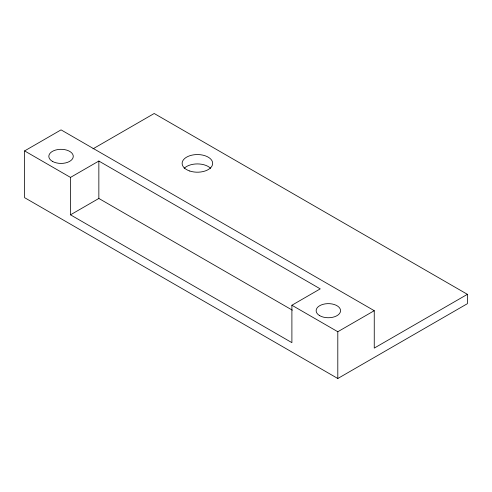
<?xml version="1.0" encoding="UTF-8"?>
<svg xmlns="http://www.w3.org/2000/svg" width="492" height="492" viewBox="0 0 492 492"><rect width="100%" height="100%" fill="white"/><g stroke="black" fill="none" stroke-linecap="round" stroke-linejoin="round"><path stroke-width="0.74" d="M24.6 150.909L61.051 129.87L374.252 310.692L374.252 348.102L467.4 294.327L467.4 303.675L337.801 378.502L24.6 197.673L24.6 150.909L70.497 177.409L98.849 161.044L320.249 288.865L291.897 305.237L291.897 342.647L70.497 214.826L70.497 177.409M92.988 148.842L154.199 113.498L467.4 294.327M70.497 214.826L98.849 198.454L292.328 310.157M291.897 305.237L337.801 331.737L374.252 310.692M337.801 331.737L337.801 378.502M98.849 161.044L98.849 198.454M184.174 168.325A15.27 8.819 0 0 1 210.625 168.325M319.708 315.679A12.22 7.054 0 0 0 340.15 312.518A12.22 7.054 0 0 0 325.187 303.878A12.22 7.054 0 0 0 319.708 315.679M52.41 161.358A12.22 7.054 0 0 0 72.853 158.19A12.22 7.054 0 0 0 57.89 149.55A12.22 7.054 0 0 0 52.41 161.358M189.764 171.019A15.27 8.819 0 0 0 212.673 163.381A15.27 8.819 0 0 0 189.764 155.743A15.27 8.819 0 0 0 189.764 171.019"/></g></svg>
